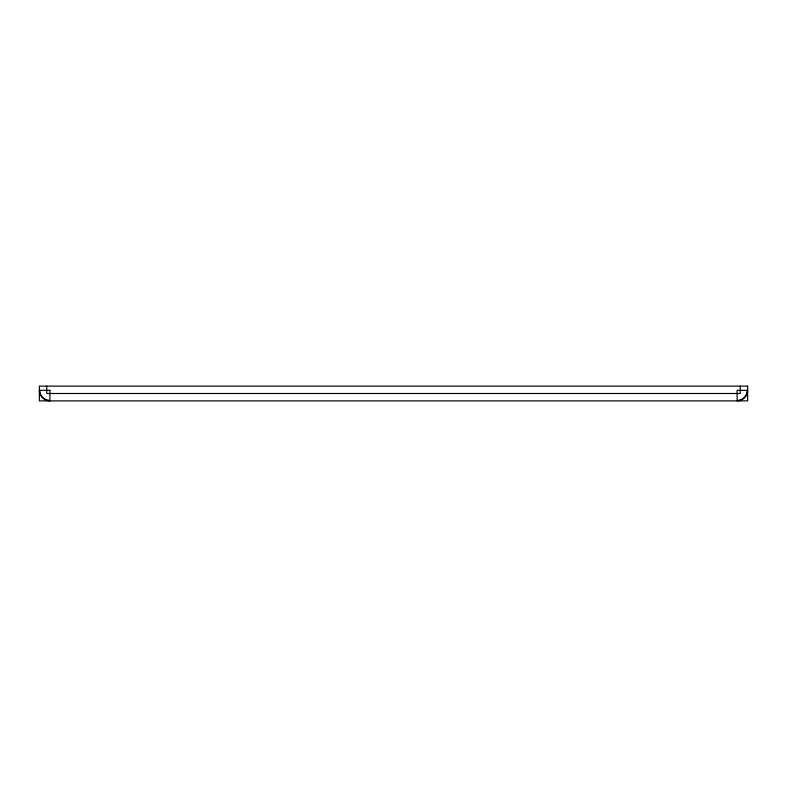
<?xml version="1.0" encoding="UTF-8"?>
<svg xmlns="http://www.w3.org/2000/svg" width="787" height="787" viewBox="0 0 787 787"><rect width="100%" height="100%" fill="white"/><g stroke="black" fill="none" stroke-linecap="round" stroke-linejoin="round"><path stroke-width="1.18" d="M740.272 386.122L740.272 393.5L46.728 393.5L46.728 386.122M49.886 400.878A10.536 10.536 0 0 1 39.35 390.342M747.65 390.342A10.536 10.536 0 0 1 737.114 400.878M747.65 386.122L39.35 386.122L39.35 400.878L747.65 400.878L747.65 386.122M49.886 390.342L39.773 390.342A10.123 10.123 0 0 0 49.886 400.455L49.886 390.342M747.227 390.342L737.114 390.342L737.114 400.455A10.123 10.123 0 0 0 747.227 390.342"/></g></svg>
